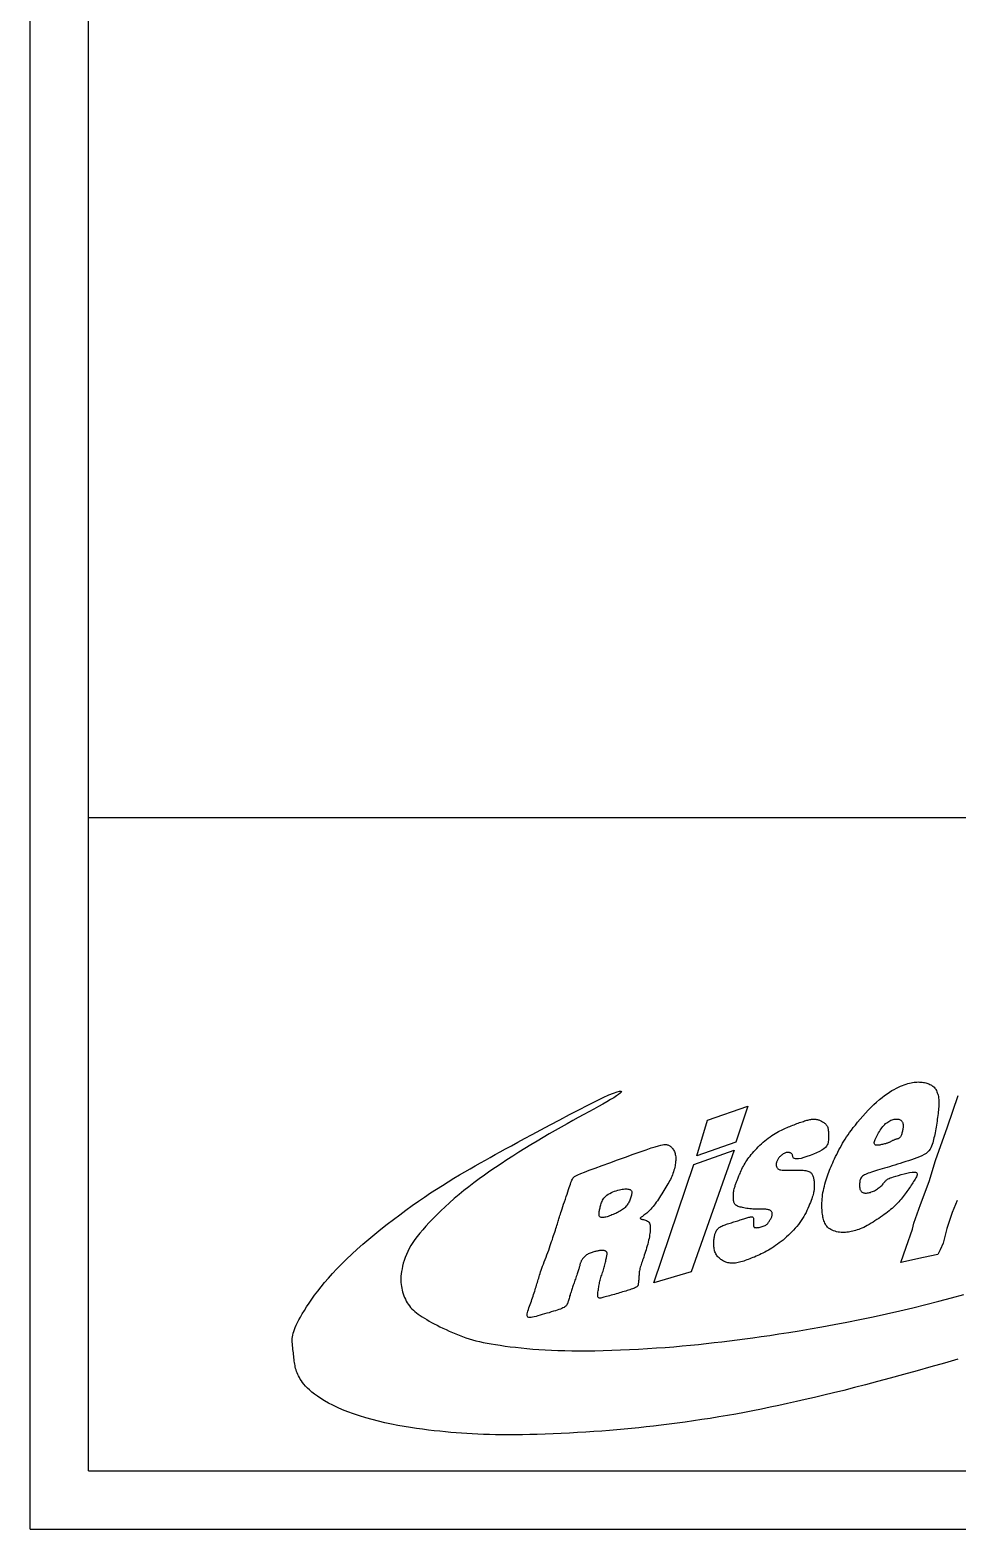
# Model space of a CAD drawing. Extents: x 958 to 1245, y -205 to -1.
# Drawn here: x 957.89 to 977.75, y -204.96 to -172.83 of the extents above; entities that cross this region are included whole.
import ezdxf

# ---------------------------------------------------------------- set-up
doc = ezdxf.new("R2010")
doc.units = 0
doc.layers.add('圖框層', color=7, linetype='CONTINUOUS')
doc.layers.add('輪廓線層', color=7, linetype='CONTINUOUS')

msp = doc.modelspace()

# ---------------------------------------------------------------- linework, layer by layer
at = {"layer": '圖框層', "color": 7}
for p, q in [((957.893, -204.964), (957.893, -0.995)), ((959.143, -203.715), (959.143, -2.245)), ((959.143, -189.715), (1243.643, -189.715)), ((959.143, -203.715), (1243.643, -203.715)), ((957.893, -204.964), (1244.893, -204.964))]:
    msp.add_line(p, q, dxfattribs=at)
at = {"layer": '輪廓線層', "color": 1}
msp.add_lwpolyline([(977.77, -201.323), (977.484, -201.406), (977.192, -201.489), (976.898, -201.572), (976.607, -201.653), (976.323, -201.73), (976.051, -201.804), (975.794, -201.871), (975.553, -201.934), (975.324, -201.992), (975.106, -202.046), (974.898, -202.096), (974.697, -202.144), (974.502, -202.189), (974.311, -202.233), (974.122, -202.275), (973.935, -202.315), (973.749, -202.355), (973.564, -202.393), (973.38, -202.43), (973.197, -202.466), (973.014, -202.5), (972.832, -202.532), (972.649, -202.563), (972.467, -202.592), (972.286, -202.62), (972.106, -202.647), (971.929, -202.672), (971.754, -202.696), (971.583, -202.718), (971.416, -202.739), (971.253, -202.758), (971.094, -202.776), (970.936, -202.793), (970.78, -202.809), (970.624, -202.824), (970.466, -202.838), (970.305, -202.851), (970.141, -202.864), (969.972, -202.876), (969.8, -202.887), (969.625, -202.897), (969.449, -202.907), (969.273, -202.915), (969.099, -202.923), (968.927, -202.929), (968.76, -202.935), (968.598, -202.939), (968.441, -202.942), (968.29, -202.944), (968.143, -202.944), (968.002, -202.944), (967.866, -202.942), (967.734, -202.94), (967.607, -202.936), (967.484, -202.931), (967.366, -202.925), (967.249, -202.918), (967.135, -202.911), (967.021, -202.902), (966.907, -202.892), (966.791, -202.881), (966.673, -202.869), (966.553, -202.857), (966.429, -202.843), (966.303, -202.827), (966.173, -202.81), (966.042, -202.791), (965.908, -202.769), (965.773, -202.745), (965.636, -202.718), (965.497, -202.688), (965.358, -202.654), (965.22, -202.618), (965.084, -202.58), (964.951, -202.54), (964.823, -202.497), (964.701, -202.453), (964.585, -202.407), (964.477, -202.36), (964.377, -202.312), (964.285, -202.264), (964.2, -202.215), (964.123, -202.167), (964.052, -202.12), (963.989, -202.073), (963.932, -202.028), (963.881, -201.984), (963.836, -201.942), (963.797, -201.901), (963.762, -201.862), (963.732, -201.824), (963.706, -201.787), (963.683, -201.751), (963.663, -201.717), (963.645, -201.683), (963.629, -201.65), (963.615, -201.618), (963.603, -201.586), (963.593, -201.554), (963.584, -201.523), (963.576, -201.491), (963.57, -201.46), (963.564, -201.428), (963.559, -201.395), (963.555, -201.363), (963.551, -201.329), (963.547, -201.295), (963.543, -201.26), (963.539, -201.225), (963.535, -201.188), (963.531, -201.151), (963.526, -201.113), (963.521, -201.074), (963.517, -201.035), (963.514, -200.996), (963.512, -200.957), (963.511, -200.918), (963.512, -200.88), (963.516, -200.843), (963.522, -200.806), (963.53, -200.768), (963.542, -200.729), (963.556, -200.687), (963.575, -200.642), (963.597, -200.594), (963.623, -200.541), (963.653, -200.483), (963.688, -200.42), (963.726, -200.352), (963.77, -200.28), (963.818, -200.204), (963.87, -200.124), (963.927, -200.041), (963.989, -199.955), (964.056, -199.866), (964.127, -199.775), (964.204, -199.682), (964.286, -199.586), (964.374, -199.488), (964.467, -199.388), (964.566, -199.286), (964.672, -199.182), (964.784, -199.076), (964.901, -198.969), (965.023, -198.861), (965.15, -198.753), (965.279, -198.645), (965.411, -198.538), (965.544, -198.432), (965.679, -198.329), (965.813, -198.227), (965.947, -198.129), (966.081, -198.033), (966.213, -197.939), (966.344, -197.849), (966.474, -197.762), (966.602, -197.678), (966.728, -197.598), (966.851, -197.521), (966.972, -197.447), (967.091, -197.376), (967.207, -197.308), (967.321, -197.242), (967.432, -197.179), (967.541, -197.117), (967.648, -197.057), (967.753, -196.999), (967.859, -196.94), (967.967, -196.879), (968.082, -196.816), (968.205, -196.748), (968.34, -196.675), (968.489, -196.594), (968.654, -196.505), (968.838, -196.406), (969.036, -196.3), (969.241, -196.191), (969.447, -196.082), (969.65, -195.977), (969.841, -195.879), (970.017, -195.792), (970.169, -195.718), (970.295, -195.661), (970.394, -195.62), (970.468, -195.593), (970.519, -195.579), (970.55, -195.576), (970.561, -195.583), (970.556, -195.599), (970.535, -195.621), (970.501, -195.649), (970.455, -195.682), (970.397, -195.719), (970.329, -195.761), (970.251, -195.806), (970.165, -195.856), (970.071, -195.908), (969.971, -195.964), (969.865, -196.022), (969.754, -196.082), (969.639, -196.145), (969.519, -196.211), (969.397, -196.278), (969.271, -196.348), (969.144, -196.42), (969.015, -196.494), (968.885, -196.57), (968.755, -196.648), (968.624, -196.727), (968.494, -196.807), (968.365, -196.888), (968.237, -196.97), (968.111, -197.052), (967.987, -197.134), (967.865, -197.216), (967.746, -197.297), (967.63, -197.379), (967.516, -197.461), (967.404, -197.544), (967.295, -197.627), (967.189, -197.711), (967.084, -197.796), (966.982, -197.883), (966.883, -197.971), (966.787, -198.058), (966.695, -198.145), (966.607, -198.231), (966.523, -198.315), (966.445, -198.397), (966.372, -198.475), (966.306, -198.55), (966.245, -198.622), (966.189, -198.692), (966.139, -198.759), (966.094, -198.824), (966.053, -198.889), (966.017, -198.952), (965.985, -199.016), (965.956, -199.079), (965.931, -199.143), (965.909, -199.206), (965.89, -199.267), (965.874, -199.328), (965.862, -199.386), (965.852, -199.443), (965.844, -199.496), (965.84, -199.546), (965.837, -199.594), (965.837, -199.639), (965.838, -199.682), (965.842, -199.724), (965.848, -199.765), (965.855, -199.805), (965.864, -199.844), (965.875, -199.884), (965.887, -199.923), (965.901, -199.963), (965.916, -200.001), (965.934, -200.04), (965.953, -200.077), (965.973, -200.113), (965.996, -200.148), (966.02, -200.181), (966.046, -200.213), (966.074, -200.244), (966.105, -200.274), (966.138, -200.304), (966.173, -200.333), (966.211, -200.362), (966.252, -200.39), (966.295, -200.419), (966.342, -200.448), (966.391, -200.477), (966.443, -200.507), (966.497, -200.536), (966.554, -200.566), (966.613, -200.597), (966.675, -200.628), (966.739, -200.659), (966.805, -200.691), (966.873, -200.722), (966.942, -200.753), (967.013, -200.783), (967.084, -200.811), (967.155, -200.838), (967.228, -200.864), (967.3, -200.887), (967.373, -200.909), (967.447, -200.929), (967.524, -200.947), (967.603, -200.964), (967.687, -200.981), (967.775, -200.997), (967.868, -201.012), (967.967, -201.027), (968.071, -201.042), (968.181, -201.056), (968.295, -201.07), (968.414, -201.083), (968.537, -201.095), (968.663, -201.106), (968.793, -201.116), (968.926, -201.125), (969.063, -201.132), (969.203, -201.137), (969.348, -201.141), (969.499, -201.144), (969.656, -201.145), (969.82, -201.145), (969.991, -201.142), (970.169, -201.138), (970.354, -201.133), (970.543, -201.126), (970.736, -201.117), (970.929, -201.108), (971.123, -201.097), (971.314, -201.084), (971.502, -201.071), (971.686, -201.056), (971.864, -201.041), (972.039, -201.024), (972.211, -201.007), (972.38, -200.989), (972.547, -200.97), (972.712, -200.95), (972.877, -200.93), (973.042, -200.91), (973.209, -200.888), (973.38, -200.866), (973.558, -200.841), (973.743, -200.814), (973.938, -200.784), (974.146, -200.751), (974.368, -200.715), (974.605, -200.674), (974.856, -200.63), (975.119, -200.582), (975.391, -200.53), (975.67, -200.474), (975.953, -200.416), (976.239, -200.354), (976.524, -200.29), (976.808, -200.223), (977.087, -200.153), (977.363, -200.082), (977.633, -200.011), (977.896, -199.939)], dxfattribs=at)
at = {"layer": '輪廓線層', "color": 116}
for points in [[(975.664, -197.597), (975.664, -197.615), (975.665, -197.632), (975.667, -197.649), (975.669, -197.664), (975.672, -197.678), (975.677, -197.692), (975.683, -197.704), (975.69, -197.715), (975.698, -197.726), (975.708, -197.735), (975.72, -197.743), (975.733, -197.75), (975.747, -197.756), (975.762, -197.76), (975.778, -197.763), (975.796, -197.764), (975.814, -197.764), (975.833, -197.762), (975.853, -197.759), (975.874, -197.754), (975.895, -197.748), (975.916, -197.74), (975.938, -197.732), (975.96, -197.722), (975.981, -197.712), (976.003, -197.7), (976.024, -197.688), (976.045, -197.675), (976.065, -197.661), (976.085, -197.647), (976.104, -197.632), (976.121, -197.617), (976.138, -197.601), (976.153, -197.585), (976.167, -197.569), (976.18, -197.553), (976.193, -197.538), (976.205, -197.523), (976.216, -197.51), (976.226, -197.498), (976.236, -197.487), (976.246, -197.478), (976.259, -197.469), (976.275, -197.46), (976.295, -197.451), (976.32, -197.44), (976.353, -197.429), (976.393, -197.416), (976.442, -197.4), (976.498, -197.384), (976.558, -197.367), (976.62, -197.351), (976.68, -197.336), (976.737, -197.324), (976.788, -197.316), (976.829, -197.313), (976.861, -197.316), (976.882, -197.323), (976.894, -197.335), (976.899, -197.351), (976.897, -197.37), (976.891, -197.391), (976.881, -197.414), (976.868, -197.439), (976.854, -197.464), (976.839, -197.49), (976.823, -197.515), (976.806, -197.542), (976.788, -197.568), (976.771, -197.595), (976.752, -197.621), (976.734, -197.648), (976.716, -197.675), (976.697, -197.701), (976.679, -197.728), (976.659, -197.754), (976.64, -197.781), (976.619, -197.808), (976.598, -197.835), (976.576, -197.863), (976.553, -197.891), (976.528, -197.92), (976.503, -197.948), (976.476, -197.977), (976.449, -198.006), (976.42, -198.034), (976.39, -198.063), (976.36, -198.091), (976.328, -198.118), (976.295, -198.146), (976.261, -198.173), (976.225, -198.2), (976.189, -198.226), (976.152, -198.253), (976.114, -198.279), (976.075, -198.306), (976.035, -198.332), (975.994, -198.359), (975.953, -198.385), (975.911, -198.41), (975.87, -198.434), (975.83, -198.457), (975.791, -198.478), (975.752, -198.498), (975.716, -198.515), (975.68, -198.53), (975.646, -198.543), (975.613, -198.555), (975.58, -198.566), (975.549, -198.575), (975.517, -198.582), (975.486, -198.589), (975.455, -198.595), (975.424, -198.601), (975.393, -198.605), (975.362, -198.608), (975.331, -198.609), (975.3, -198.609), (975.268, -198.608), (975.236, -198.604), (975.204, -198.599), (975.171, -198.592), (975.139, -198.583), (975.108, -198.572), (975.078, -198.56), (975.05, -198.545), (975.024, -198.53), (975, -198.513), (974.979, -198.494), (974.961, -198.474), (974.945, -198.453), (974.932, -198.431), (974.92, -198.407), (974.91, -198.383), (974.901, -198.358), (974.893, -198.331), (974.886, -198.304), (974.88, -198.277), (974.874, -198.248), (974.869, -198.218), (974.865, -198.187), (974.862, -198.154), (974.86, -198.12), (974.858, -198.085), (974.857, -198.048), (974.857, -198.01), (974.858, -197.97), (974.86, -197.929), (974.863, -197.886), (974.867, -197.843), (974.873, -197.799), (974.88, -197.754), (974.889, -197.708), (974.899, -197.662), (974.91, -197.616), (974.922, -197.57), (974.935, -197.525), (974.948, -197.48), (974.962, -197.436), (974.977, -197.394), (974.991, -197.352), (975.006, -197.312), (975.021, -197.273), (975.037, -197.234), (975.053, -197.195), (975.07, -197.155), (975.089, -197.114), (975.108, -197.072), (975.129, -197.028), (975.151, -196.982), (975.174, -196.935), (975.198, -196.888), (975.223, -196.84), (975.248, -196.792), (975.274, -196.744), (975.301, -196.697), (975.329, -196.651), (975.357, -196.605), (975.387, -196.559), (975.418, -196.512), (975.452, -196.464), (975.489, -196.414), (975.53, -196.361), (975.575, -196.305), (975.623, -196.245), (975.676, -196.183), (975.731, -196.118), (975.789, -196.054), (975.849, -195.99), (975.909, -195.927), (975.969, -195.868), (976.029, -195.812), (976.088, -195.761), (976.145, -195.714), (976.201, -195.672), (976.255, -195.634), (976.308, -195.599), (976.358, -195.568), (976.407, -195.54), (976.454, -195.516), (976.499, -195.493), (976.541, -195.474), (976.582, -195.456), (976.622, -195.441), (976.66, -195.428), (976.696, -195.416), (976.731, -195.407), (976.766, -195.399), (976.799, -195.393), (976.831, -195.388), (976.862, -195.385), (976.892, -195.383), (976.922, -195.382), (976.95, -195.383), (976.978, -195.385), (977.005, -195.388), (977.031, -195.392), (977.057, -195.397), (977.081, -195.403), (977.105, -195.409), (977.127, -195.417), (977.149, -195.425), (977.169, -195.433), (977.188, -195.442), (977.205, -195.452), (977.222, -195.462), (977.237, -195.472), (977.252, -195.484), (977.265, -195.497), (977.277, -195.512), (977.289, -195.528), (977.301, -195.547), (977.311, -195.568), (977.321, -195.59), (977.33, -195.615), (977.339, -195.641), (977.346, -195.668), (977.352, -195.697), (977.357, -195.726), (977.361, -195.756), (977.363, -195.786), (977.364, -195.817), (977.364, -195.848), (977.363, -195.881), (977.361, -195.914), (977.358, -195.948), (977.355, -195.984), (977.351, -196.021), (977.346, -196.06), (977.341, -196.1), (977.336, -196.141), (977.33, -196.182), (977.324, -196.225), (977.317, -196.267), (977.311, -196.309), (977.304, -196.35), (977.297, -196.39), (977.29, -196.43), (977.282, -196.469), (977.274, -196.507), (977.266, -196.545), (977.258, -196.582), (977.249, -196.618), (977.24, -196.654), (977.231, -196.69), (977.22, -196.725), (977.207, -196.759), (977.192, -196.792), (977.173, -196.824), (977.15, -196.855), (977.122, -196.885), (977.088, -196.912), (977.047, -196.939), (977, -196.963), (976.949, -196.986), (976.894, -197.009), (976.836, -197.03), (976.776, -197.05), (976.715, -197.07), (976.654, -197.089), (976.594, -197.108), (976.535, -197.127), (976.476, -197.145), (976.419, -197.163), (976.363, -197.181), (976.308, -197.198), (976.254, -197.215), (976.201, -197.231), (976.15, -197.246), (976.099, -197.261), (976.051, -197.275), (976.005, -197.289), (975.961, -197.302), (975.92, -197.315), (975.882, -197.327), (975.848, -197.339), (975.817, -197.351), (975.791, -197.362), (975.768, -197.374), (975.747, -197.386), (975.73, -197.398), (975.716, -197.412), (975.703, -197.426), (975.693, -197.442), (975.685, -197.46), (975.678, -197.478), (975.673, -197.497), (975.669, -197.517), (975.667, -197.538), (975.665, -197.558), (975.664, -197.578)], [(972.41, -196.201), (973.27, -195.898), (973.016, -196.67), (972.175, -196.963)], [(973.941, -197.003), (973.93, -197.016), (973.92, -197.03), (973.912, -197.043), (973.904, -197.057), (973.897, -197.071), (973.891, -197.085), (973.886, -197.098), (973.882, -197.112), (973.879, -197.125), (973.878, -197.139), (973.877, -197.152), (973.878, -197.164), (973.88, -197.177), (973.883, -197.189), (973.887, -197.2), (973.891, -197.211), (973.897, -197.222), (973.905, -197.232), (973.914, -197.241), (973.925, -197.249), (973.94, -197.257), (973.957, -197.263), (973.979, -197.268), (974.004, -197.271), (974.034, -197.273), (974.068, -197.274), (974.105, -197.274), (974.144, -197.274), (974.185, -197.273), (974.227, -197.272), (974.268, -197.271), (974.309, -197.27), (974.348, -197.27), (974.385, -197.271), (974.42, -197.273), (974.453, -197.276), (974.483, -197.279), (974.511, -197.283), (974.537, -197.288), (974.559, -197.294), (974.579, -197.301), (974.595, -197.309), (974.61, -197.318), (974.622, -197.328), (974.632, -197.339), (974.641, -197.352), (974.649, -197.365), (974.656, -197.38), (974.663, -197.396), (974.668, -197.413), (974.674, -197.431), (974.678, -197.45), (974.683, -197.469), (974.686, -197.489), (974.689, -197.508), (974.691, -197.528), (974.693, -197.547), (974.694, -197.566), (974.694, -197.584), (974.694, -197.602), (974.694, -197.619), (974.694, -197.635), (974.693, -197.65), (974.692, -197.664), (974.691, -197.677), (974.69, -197.69), (974.689, -197.703), (974.687, -197.716), (974.684, -197.731), (974.68, -197.748), (974.675, -197.769), (974.668, -197.792), (974.66, -197.82), (974.65, -197.851), (974.639, -197.886), (974.626, -197.923), (974.611, -197.963), (974.595, -198.004), (974.578, -198.047), (974.559, -198.091), (974.538, -198.134), (974.517, -198.178), (974.493, -198.222), (974.469, -198.265), (974.442, -198.309), (974.415, -198.352), (974.385, -198.394), (974.354, -198.436), (974.322, -198.477), (974.288, -198.517), (974.252, -198.556), (974.216, -198.594), (974.178, -198.631), (974.14, -198.668), (974.102, -198.703), (974.063, -198.737), (974.024, -198.77), (973.984, -198.801), (973.945, -198.832), (973.906, -198.861), (973.866, -198.89), (973.827, -198.916), (973.788, -198.942), (973.749, -198.966), (973.71, -198.989), (973.671, -199.011), (973.632, -199.031), (973.594, -199.051), (973.557, -199.069), (973.52, -199.087), (973.483, -199.103), (973.448, -199.119), (973.413, -199.134), (973.378, -199.148), (973.345, -199.162), (973.312, -199.175), (973.279, -199.187), (973.247, -199.198), (973.216, -199.209), (973.184, -199.22), (973.153, -199.229), (973.123, -199.238), (973.092, -199.246), (973.062, -199.253), (973.033, -199.259), (973.004, -199.264), (972.976, -199.267), (972.948, -199.268), (972.921, -199.268), (972.894, -199.266), (972.869, -199.262), (972.843, -199.257), (972.819, -199.25), (972.796, -199.242), (972.773, -199.233), (972.751, -199.222), (972.729, -199.211), (972.709, -199.198), (972.689, -199.184), (972.671, -199.169), (972.653, -199.153), (972.637, -199.137), (972.622, -199.12), (972.608, -199.102), (972.596, -199.084), (972.585, -199.065), (972.576, -199.046), (972.567, -199.026), (972.56, -199.005), (972.554, -198.984), (972.55, -198.962), (972.546, -198.939), (972.543, -198.915), (972.541, -198.891), (972.54, -198.866), (972.54, -198.841), (972.541, -198.816), (972.542, -198.792), (972.544, -198.768), (972.546, -198.745), (972.549, -198.723), (972.553, -198.703), (972.557, -198.683), (972.561, -198.665), (972.566, -198.647), (972.571, -198.63), (972.577, -198.614), (972.584, -198.598), (972.591, -198.583), (972.599, -198.569), (972.608, -198.555), (972.618, -198.542), (972.63, -198.529), (972.643, -198.517), (972.657, -198.505), (972.674, -198.493), (972.693, -198.482), (972.714, -198.472), (972.736, -198.462), (972.76, -198.452), (972.785, -198.442), (972.811, -198.433), (972.837, -198.424), (972.864, -198.415), (972.891, -198.407), (972.919, -198.398), (972.946, -198.39), (972.973, -198.382), (973.001, -198.373), (973.028, -198.365), (973.055, -198.357), (973.081, -198.349), (973.107, -198.34), (973.133, -198.332), (973.159, -198.323), (973.183, -198.315), (973.207, -198.308), (973.23, -198.3), (973.252, -198.294), (973.273, -198.288), (973.292, -198.282), (973.311, -198.278), (973.327, -198.275), (973.342, -198.274), (973.356, -198.274), (973.367, -198.276), (973.377, -198.281), (973.384, -198.288), (973.389, -198.298), (973.393, -198.31), (973.394, -198.324), (973.395, -198.339), (973.394, -198.356), (973.393, -198.372), (973.392, -198.388), (973.391, -198.404), (973.39, -198.418), (973.389, -198.432), (973.389, -198.444), (973.39, -198.455), (973.391, -198.465), (973.393, -198.473), (973.396, -198.481), (973.399, -198.488), (973.404, -198.493), (973.409, -198.498), (973.416, -198.501), (973.425, -198.504), (973.434, -198.505), (973.446, -198.506), (973.46, -198.505), (973.476, -198.504), (973.494, -198.501), (973.514, -198.498), (973.536, -198.494), (973.558, -198.489), (973.58, -198.483), (973.601, -198.476), (973.621, -198.468), (973.64, -198.459), (973.657, -198.449), (973.672, -198.438), (973.685, -198.427), (973.696, -198.415), (973.707, -198.402), (973.716, -198.389), (973.726, -198.375), (973.735, -198.361), (973.744, -198.346), (973.752, -198.331), (973.761, -198.316), (973.769, -198.301), (973.776, -198.286), (973.782, -198.271), (973.788, -198.257), (973.792, -198.243), (973.794, -198.229), (973.795, -198.217), (973.795, -198.204), (973.793, -198.193), (973.79, -198.182), (973.785, -198.172), (973.779, -198.162), (973.772, -198.153), (973.763, -198.145), (973.753, -198.137), (973.741, -198.131), (973.728, -198.125), (973.712, -198.12), (973.695, -198.116), (973.675, -198.113), (973.653, -198.11), (973.629, -198.109), (973.603, -198.109), (973.574, -198.109), (973.545, -198.109), (973.513, -198.109), (973.481, -198.109), (973.448, -198.109), (973.414, -198.108), (973.38, -198.106), (973.346, -198.103), (973.312, -198.099), (973.279, -198.095), (973.247, -198.091), (973.216, -198.085), (973.186, -198.08), (973.158, -198.074), (973.132, -198.069), (973.108, -198.063), (973.086, -198.056), (973.066, -198.049), (973.047, -198.041), (973.031, -198.033), (973.017, -198.024), (973.004, -198.013), (972.994, -198.001), (972.985, -197.988), (972.978, -197.973), (972.972, -197.958), (972.968, -197.941), (972.965, -197.923), (972.962, -197.903), (972.961, -197.883), (972.96, -197.861), (972.96, -197.839), (972.96, -197.815), (972.962, -197.792), (972.964, -197.768), (972.966, -197.744), (972.969, -197.72), (972.973, -197.698), (972.978, -197.676), (972.984, -197.654), (972.989, -197.634), (972.996, -197.614), (973.002, -197.595), (973.009, -197.577), (973.015, -197.559), (973.022, -197.542), (973.028, -197.526), (973.035, -197.509), (973.041, -197.493), (973.048, -197.476), (973.055, -197.458), (973.063, -197.438), (973.071, -197.417), (973.081, -197.394), (973.091, -197.369), (973.103, -197.341), (973.115, -197.312), (973.129, -197.281), (973.143, -197.25), (973.159, -197.218), (973.175, -197.186), (973.192, -197.155), (973.21, -197.124), (973.23, -197.093), (973.25, -197.063), (973.271, -197.032), (973.294, -197.002), (973.318, -196.971), (973.344, -196.94), (973.371, -196.908), (973.4, -196.875), (973.43, -196.841), (973.462, -196.807), (973.495, -196.773), (973.529, -196.739), (973.564, -196.706), (973.599, -196.674), (973.635, -196.642), (973.672, -196.613), (973.709, -196.584), (973.746, -196.558), (973.782, -196.533), (973.819, -196.509), (973.854, -196.487), (973.889, -196.466), (973.924, -196.447), (973.957, -196.43), (973.989, -196.414), (974.02, -196.399), (974.05, -196.384), (974.081, -196.371), (974.111, -196.358), (974.141, -196.346), (974.171, -196.334), (974.201, -196.322), (974.231, -196.31), (974.262, -196.298), (974.292, -196.287), (974.322, -196.275), (974.352, -196.265), (974.38, -196.254), (974.409, -196.244), (974.436, -196.235), (974.462, -196.226), (974.487, -196.218), (974.512, -196.211), (974.535, -196.204), (974.557, -196.198), (974.578, -196.193), (974.598, -196.189), (974.617, -196.185), (974.635, -196.182), (974.652, -196.18), (974.668, -196.179), (974.684, -196.179), (974.7, -196.179), (974.715, -196.18), (974.73, -196.182), (974.745, -196.185), (974.76, -196.188), (974.775, -196.192), (974.79, -196.197), (974.806, -196.203), (974.821, -196.21), (974.836, -196.217), (974.852, -196.225), (974.867, -196.234), (974.883, -196.243), (974.897, -196.253), (974.912, -196.264), (974.925, -196.275), (974.938, -196.287), (974.95, -196.3), (974.96, -196.313), (974.968, -196.326), (974.975, -196.34), (974.981, -196.355), (974.986, -196.37), (974.99, -196.386), (974.993, -196.403), (974.995, -196.422), (974.997, -196.441), (974.998, -196.462), (974.999, -196.484), (975, -196.507), (975, -196.531), (975, -196.555), (974.999, -196.58), (974.998, -196.605), (974.997, -196.63), (974.995, -196.655), (974.991, -196.681), (974.984, -196.706), (974.973, -196.732), (974.956, -196.758), (974.932, -196.785), (974.899, -196.813), (974.856, -196.842), (974.804, -196.872), (974.742, -196.902), (974.675, -196.931), (974.606, -196.958), (974.537, -196.983), (974.471, -197.003), (974.411, -197.019), (974.359, -197.03), (974.319, -197.033), (974.289, -197.032), (974.267, -197.025), (974.252, -197.015), (974.242, -197.002), (974.236, -196.988), (974.232, -196.973), (974.228, -196.959), (974.224, -196.946), (974.218, -196.935), (974.211, -196.925), (974.203, -196.916), (974.194, -196.909), (974.184, -196.903), (974.173, -196.898), (974.161, -196.895), (974.148, -196.893), (974.135, -196.892), (974.121, -196.893), (974.106, -196.894), (974.091, -196.897), (974.076, -196.902), (974.061, -196.907), (974.046, -196.914), (974.031, -196.922), (974.017, -196.931), (974.003, -196.941), (973.989, -196.952), (973.976, -196.964), (973.964, -196.977), (973.952, -196.99)], [(976.423, -196.617), (976.41, -196.622), (976.397, -196.628), (976.384, -196.634), (976.372, -196.64), (976.36, -196.647), (976.348, -196.654), (976.336, -196.66), (976.325, -196.666), (976.313, -196.672), (976.301, -196.677), (976.289, -196.682), (976.277, -196.686), (976.263, -196.691), (976.249, -196.695), (976.234, -196.7), (976.217, -196.705), (976.198, -196.71), (976.179, -196.715), (976.158, -196.721), (976.137, -196.726), (976.116, -196.731), (976.096, -196.734), (976.076, -196.737), (976.057, -196.739), (976.039, -196.739), (976.023, -196.738), (976.009, -196.735), (975.998, -196.729), (975.989, -196.721), (975.982, -196.71), (975.979, -196.697), (975.979, -196.68), (975.983, -196.66), (975.989, -196.637), (975.999, -196.612), (976.011, -196.585), (976.024, -196.556), (976.04, -196.527), (976.056, -196.498), (976.073, -196.469), (976.09, -196.441), (976.107, -196.414), (976.125, -196.387), (976.144, -196.362), (976.162, -196.338), (976.182, -196.316), (976.202, -196.295), (976.223, -196.275), (976.245, -196.257), (976.267, -196.241), (976.29, -196.226), (976.313, -196.214), (976.337, -196.203), (976.36, -196.194), (976.382, -196.186), (976.405, -196.181), (976.426, -196.178), (976.447, -196.176), (976.466, -196.177), (976.485, -196.179), (976.502, -196.182), (976.519, -196.188), (976.533, -196.194), (976.547, -196.202), (976.558, -196.211), (976.568, -196.222), (976.577, -196.234), (976.584, -196.246), (976.59, -196.26), (976.594, -196.275), (976.597, -196.291), (976.599, -196.307), (976.599, -196.325), (976.599, -196.343), (976.597, -196.362), (976.594, -196.381), (976.591, -196.401), (976.587, -196.42), (976.582, -196.44), (976.578, -196.459), (976.572, -196.477), (976.567, -196.495), (976.561, -196.512), (976.555, -196.528), (976.548, -196.543), (976.54, -196.557), (976.531, -196.568), (976.522, -196.578), (976.511, -196.586), (976.5, -196.593), (976.488, -196.598), (976.475, -196.602), (976.462, -196.606), (976.449, -196.609), (976.436, -196.613)], [(971.136, -198.375), (971.15, -198.39), (971.161, -198.407), (971.17, -198.427), (971.175, -198.449), (971.179, -198.474), (971.181, -198.501), (971.181, -198.529), (971.179, -198.56), (971.176, -198.592), (971.172, -198.627), (971.167, -198.662), (971.161, -198.699), (971.154, -198.737), (971.145, -198.776), (971.136, -198.816), (971.126, -198.856), (971.115, -198.897), (971.103, -198.938), (971.091, -198.979), (971.078, -199.019), (971.065, -199.059), (971.052, -199.097), (971.04, -199.134), (971.027, -199.17), (971.015, -199.204), (971.004, -199.236), (970.994, -199.267), (970.984, -199.297), (970.975, -199.325), (970.967, -199.352), (970.96, -199.378), (970.954, -199.404), (970.95, -199.429), (970.946, -199.454), (970.943, -199.478), (970.941, -199.501), (970.94, -199.524), (970.938, -199.546), (970.937, -199.567), (970.936, -199.587), (970.935, -199.607), (970.933, -199.625), (970.931, -199.643), (970.929, -199.659), (970.927, -199.675), (970.925, -199.689), (970.924, -199.702), (970.922, -199.714), (970.92, -199.725), (970.918, -199.735), (970.916, -199.744), (970.912, -199.752), (970.907, -199.76), (970.9, -199.768), (970.89, -199.775), (970.878, -199.783), (970.863, -199.791), (970.844, -199.799), (970.823, -199.808), (970.799, -199.817), (970.774, -199.826), (970.746, -199.835), (970.716, -199.845), (970.686, -199.854), (970.654, -199.864), (970.621, -199.874), (970.587, -199.884), (970.553, -199.894), (970.518, -199.905), (970.483, -199.915), (970.448, -199.925), (970.413, -199.935), (970.377, -199.945), (970.343, -199.955), (970.309, -199.965), (970.276, -199.974), (970.244, -199.983), (970.215, -199.991), (970.188, -199.998), (970.163, -200.004), (970.141, -200.009), (970.121, -200.013), (970.105, -200.015), (970.09, -200.014), (970.079, -200.012), (970.07, -200.007), (970.063, -199.999), (970.058, -199.987), (970.055, -199.972), (970.054, -199.954), (970.055, -199.934), (970.057, -199.911), (970.06, -199.887), (970.064, -199.861), (970.068, -199.835), (970.072, -199.809), (970.077, -199.783), (970.081, -199.757), (970.086, -199.731), (970.091, -199.705), (970.096, -199.679), (970.102, -199.654), (970.108, -199.628), (970.115, -199.601), (970.123, -199.575), (970.132, -199.548), (970.141, -199.521), (970.15, -199.493), (970.16, -199.466), (970.169, -199.438), (970.178, -199.41), (970.187, -199.382), (970.195, -199.354), (970.202, -199.327), (970.209, -199.299), (970.215, -199.272), (970.221, -199.246), (970.227, -199.221), (970.232, -199.197), (970.237, -199.174), (970.241, -199.153), (970.246, -199.133), (970.25, -199.114), (970.253, -199.097), (970.255, -199.082), (970.257, -199.068), (970.257, -199.056), (970.256, -199.045), (970.253, -199.035), (970.249, -199.027), (970.244, -199.021), (970.238, -199.015), (970.231, -199.01), (970.223, -199.006), (970.214, -199.003), (970.204, -199), (970.194, -198.998), (970.183, -198.997), (970.172, -198.995), (970.16, -198.995), (970.148, -198.994), (970.135, -198.995), (970.121, -198.995), (970.107, -198.997), (970.092, -198.998), (970.077, -199.001), (970.061, -199.003), (970.044, -199.006), (970.027, -199.01), (970.009, -199.014), (969.991, -199.019), (969.972, -199.024), (969.953, -199.03), (969.933, -199.036), (969.913, -199.042), (969.893, -199.05), (969.873, -199.058), (969.853, -199.067), (969.834, -199.077), (969.816, -199.089), (969.799, -199.101), (969.783, -199.114), (969.768, -199.128), (969.754, -199.143), (969.742, -199.158), (969.73, -199.173), (969.72, -199.188), (969.711, -199.202), (969.703, -199.216), (969.697, -199.23), (969.691, -199.243), (969.687, -199.256), (969.682, -199.269), (969.679, -199.282), (969.675, -199.295), (969.672, -199.308), (969.668, -199.323), (969.664, -199.337), (969.66, -199.353), (969.655, -199.37), (969.65, -199.388), (969.645, -199.407), (969.638, -199.427), (969.631, -199.449), (969.623, -199.473), (969.615, -199.498), (969.606, -199.524), (969.596, -199.551), (969.586, -199.578), (969.577, -199.606), (969.567, -199.633), (969.558, -199.66), (969.549, -199.686), (969.54, -199.711), (969.531, -199.735), (969.523, -199.759), (969.515, -199.783), (969.507, -199.807), (969.499, -199.83), (969.492, -199.854), (969.484, -199.878), (969.476, -199.902), (969.468, -199.927), (969.461, -199.951), (969.453, -199.975), (969.447, -199.998), (969.44, -200.021), (969.434, -200.043), (969.428, -200.064), (969.423, -200.085), (969.417, -200.104), (969.411, -200.123), (969.403, -200.14), (969.394, -200.157), (969.383, -200.172), (969.369, -200.187), (969.352, -200.201), (969.333, -200.213), (969.31, -200.225), (969.285, -200.237), (969.256, -200.249), (969.223, -200.26), (969.188, -200.272), (969.149, -200.285), (969.106, -200.298), (969.061, -200.312), (969.013, -200.327), (968.965, -200.341), (968.916, -200.355), (968.868, -200.369), (968.82, -200.383), (968.775, -200.395), (968.733, -200.406), (968.694, -200.416), (968.659, -200.424), (968.627, -200.429), (968.6, -200.431), (968.577, -200.429), (968.56, -200.423), (968.548, -200.412), (968.541, -200.397), (968.54, -200.376), (968.542, -200.352), (968.549, -200.324), (968.558, -200.294), (968.569, -200.261), (968.581, -200.226), (968.594, -200.191), (968.607, -200.154), (968.62, -200.118), (968.633, -200.081), (968.646, -200.044), (968.658, -200.008), (968.67, -199.971), (968.682, -199.936), (968.693, -199.901), (968.704, -199.867), (968.714, -199.834), (968.725, -199.802), (968.734, -199.77), (968.744, -199.739), (968.753, -199.708), (968.763, -199.677), (968.772, -199.647), (968.781, -199.617), (968.79, -199.586), (968.799, -199.555), (968.809, -199.523), (968.82, -199.489), (968.832, -199.454), (968.845, -199.416), (968.859, -199.375), (968.875, -199.331), (968.892, -199.284), (968.91, -199.236), (968.929, -199.186), (968.948, -199.135), (968.967, -199.084), (968.986, -199.034), (969.004, -198.984), (969.021, -198.936), (969.038, -198.889), (969.053, -198.844), (969.068, -198.8), (969.083, -198.758), (969.096, -198.716), (969.11, -198.676), (969.123, -198.636), (969.135, -198.598), (969.148, -198.56), (969.16, -198.524), (969.171, -198.489), (969.182, -198.456), (969.192, -198.425), (969.201, -198.395), (969.21, -198.368), (969.217, -198.343), (969.224, -198.319), (969.231, -198.296), (969.238, -198.271), (969.246, -198.245), (969.255, -198.216), (969.265, -198.183), (969.277, -198.145), (969.292, -198.102), (969.308, -198.054), (969.325, -198.002), (969.343, -197.948), (969.362, -197.894), (969.38, -197.839), (969.398, -197.786), (969.415, -197.735), (969.43, -197.688), (969.444, -197.645), (969.457, -197.606), (969.469, -197.57), (969.48, -197.538), (969.491, -197.509), (969.502, -197.484), (969.512, -197.462), (969.523, -197.444), (969.537, -197.427), (969.557, -197.41), (969.588, -197.392), (969.632, -197.371), (969.692, -197.346), (969.772, -197.314), (969.875, -197.275), (970.003, -197.227), (970.151, -197.172), (970.312, -197.113), (970.48, -197.052), (970.649, -196.991), (970.812, -196.932), (970.963, -196.879), (971.094, -196.834), (971.202, -196.797), (971.288, -196.769), (971.355, -196.749), (971.406, -196.736), (971.443, -196.727), (971.471, -196.723), (971.493, -196.722), (971.51, -196.724), (971.526, -196.726), (971.542, -196.729), (971.557, -196.733), (971.572, -196.739), (971.587, -196.746), (971.6, -196.754), (971.614, -196.764), (971.627, -196.775), (971.64, -196.788), (971.653, -196.802), (971.665, -196.818), (971.676, -196.836), (971.687, -196.854), (971.696, -196.874), (971.705, -196.894), (971.712, -196.916), (971.717, -196.938), (971.722, -196.961), (971.725, -196.985), (971.726, -197.01), (971.726, -197.035), (971.726, -197.062), (971.724, -197.09), (971.72, -197.119), (971.716, -197.149), (971.711, -197.179), (971.704, -197.211), (971.697, -197.243), (971.688, -197.276), (971.678, -197.309), (971.667, -197.341), (971.655, -197.374), (971.641, -197.406), (971.627, -197.438), (971.611, -197.47), (971.594, -197.502), (971.576, -197.535), (971.557, -197.568), (971.538, -197.601), (971.517, -197.636), (971.495, -197.672), (971.473, -197.708), (971.45, -197.746), (971.427, -197.783), (971.403, -197.82), (971.379, -197.857), (971.355, -197.893), (971.332, -197.928), (971.308, -197.962), (971.285, -197.994), (971.262, -198.025), (971.239, -198.054), (971.216, -198.082), (971.194, -198.107), (971.171, -198.132), (971.149, -198.154), (971.127, -198.174), (971.106, -198.193), (971.085, -198.21), (971.065, -198.226), (971.046, -198.239), (971.029, -198.252), (971.013, -198.263), (970.999, -198.273), (970.988, -198.282), (970.978, -198.289), (970.971, -198.296), (970.967, -198.302), (970.967, -198.308), (970.969, -198.312), (970.975, -198.317), (970.985, -198.321), (971, -198.324), (971.017, -198.328), (971.036, -198.333), (971.057, -198.338), (971.079, -198.344), (971.099, -198.353), (971.119, -198.363)], [(972.116, -197.149), (972.977, -196.846), (972.058, -199.454), (971.256, -199.688)], [(970.491, -198.172), (970.466, -198.185), (970.44, -198.198), (970.414, -198.21), (970.387, -198.222), (970.36, -198.233), (970.333, -198.244), (970.307, -198.254), (970.28, -198.263), (970.255, -198.271), (970.229, -198.277), (970.205, -198.283), (970.183, -198.286), (970.162, -198.288), (970.143, -198.288), (970.126, -198.286), (970.113, -198.282), (970.102, -198.275), (970.094, -198.266), (970.088, -198.255), (970.085, -198.242), (970.083, -198.227), (970.083, -198.212), (970.084, -198.195), (970.086, -198.177), (970.089, -198.158), (970.092, -198.139), (970.096, -198.12), (970.1, -198.099), (970.105, -198.078), (970.11, -198.057), (970.116, -198.035), (970.123, -198.013), (970.13, -197.99), (970.138, -197.966), (970.147, -197.943), (970.158, -197.919), (970.171, -197.896), (970.186, -197.873), (970.205, -197.851), (970.227, -197.829), (970.253, -197.809), (970.282, -197.789), (970.313, -197.771), (970.347, -197.754), (970.381, -197.738), (970.416, -197.724), (970.451, -197.712), (970.485, -197.701), (970.518, -197.692), (970.55, -197.686), (970.579, -197.681), (970.607, -197.677), (970.633, -197.675), (970.658, -197.675), (970.68, -197.675), (970.7, -197.677), (970.718, -197.68), (970.734, -197.685), (970.748, -197.69), (970.76, -197.697), (970.769, -197.705), (970.777, -197.715), (970.782, -197.727), (970.785, -197.74), (970.785, -197.755), (970.784, -197.772), (970.781, -197.79), (970.777, -197.809), (970.771, -197.829), (970.764, -197.85), (970.757, -197.871), (970.749, -197.892), (970.74, -197.914), (970.732, -197.935), (970.722, -197.956), (970.712, -197.977), (970.701, -197.997), (970.689, -198.016), (970.675, -198.035), (970.66, -198.053), (970.644, -198.07), (970.626, -198.087), (970.606, -198.102), (970.585, -198.117), (970.563, -198.131), (970.54, -198.145), (970.516, -198.159)]]:
    msp.add_lwpolyline(points, close=True, dxfattribs=at)
msp.add_lwpolyline([(977.754, -197.924), (977.649, -198.179), (977.536, -198.525), (977.457, -198.837), (977.388, -198.982), (977.343, -199.08), (977.031, -199.147), (976.55, -199.253), (976.659, -198.926), (976.798, -198.539), (976.828, -198.411), (976.968, -198.01), (977.156, -197.514), (977.291, -197.067), (977.547, -196.347), (977.776, -195.674)], dxfattribs=at)

doc.saveas('drawing.dxf')
